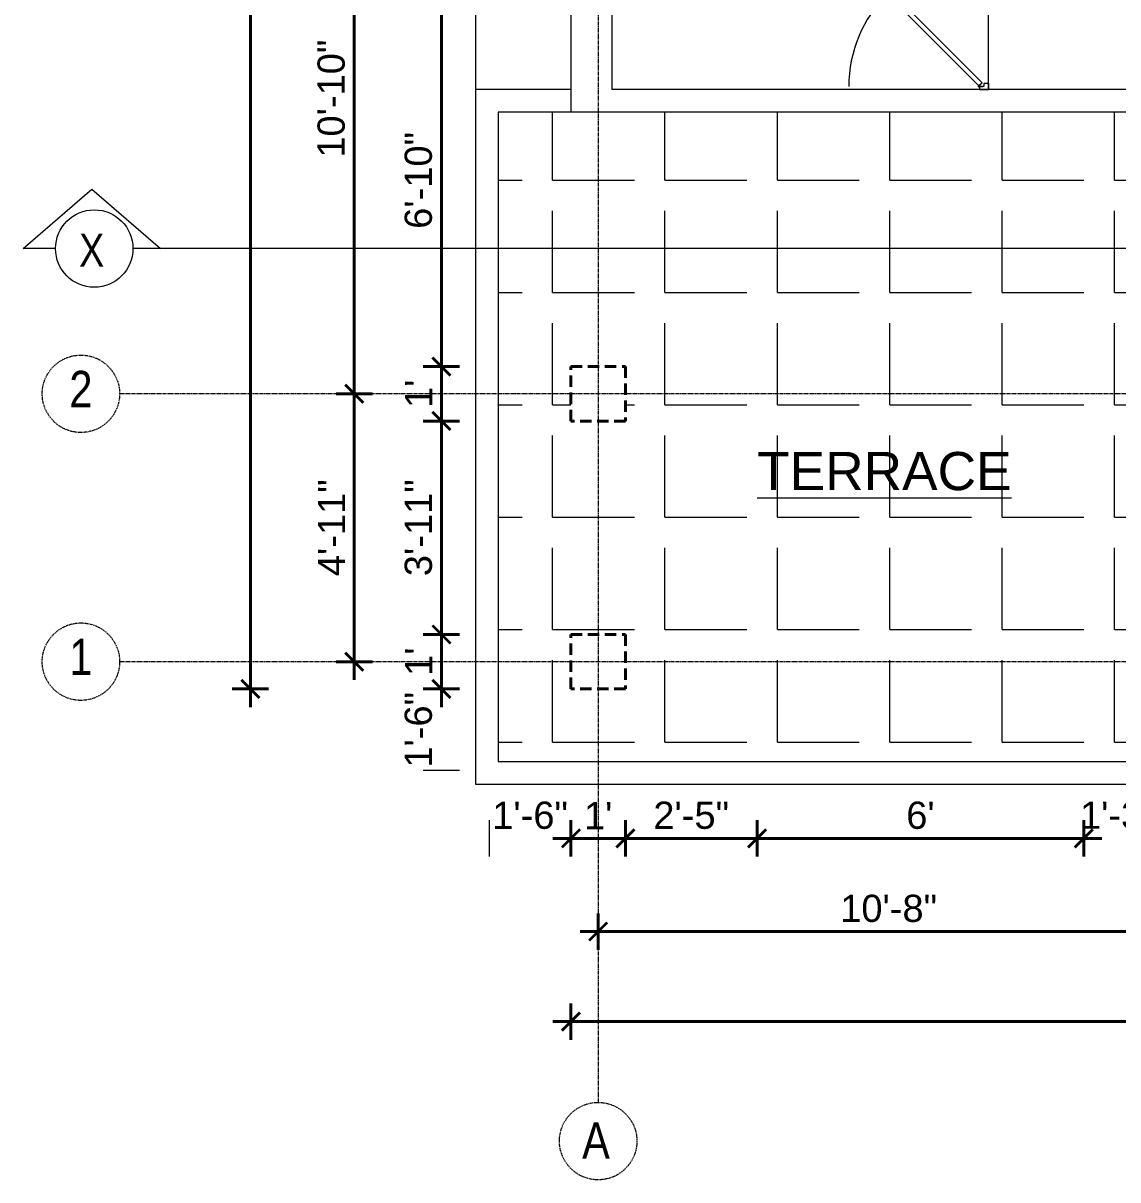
# Model space of a CAD drawing. Header units: inches. Extents: x 141029 to 166402, y -23568 to -18036.
# Drawn here: x 165889.9 to 166131.1, y -22056.2 to -21801.4 of the extents above; entities that cross this region are included whole.
import ezdxf

# ---------------------------------------------------------------- set-up
doc = ezdxf.new("R2010")
doc.units = ezdxf.units.IN
doc.header["$LTSCALE"] = 0.5
doc.header["$MEASUREMENT"] = 0
doc.header["$PDMODE"] = 66
doc.linetypes.add('CENTER', pattern=[2, 1.25, -0.25, 0.25, -0.25])
doc.linetypes.add('HIDDEN', pattern=[0.375, 0.25, -0.125])
for name, color, linetype, lineweight in [('Annotate-Lite.w', 177, 'Continuous', 9), ('Annotations-Bold.w', 177, 'Continuous', 13), ('DOOR & WIN', 1, 'Continuous', 25), ('PUERTAS', 7, 'Continuous', 9), ('TEXT', 220, 'Continuous', 9), ('wall', 1, 'Continuous', 40)]:
    doc.layers.add(name, color=color, linetype=linetype, lineweight=lineweight)
doc.styles.add('ARAIL', font='ARIALN.TTF')
doc.styles.add('gaurav', font='arial.ttf')
doc.styles.get("Standard").update_dxf_attribs({"font": 'arial.ttf'})
doc.dimstyles.new('1 by 96', dxfattribs={"dimtxt": 6, "dimasz": 4, "dimexe": 4, "dimexo": 4, "dimgap": 2, "dimtad": 1, "dimdec": 0, "dimzin": 0, "dimdsep": 46, "dimlunit": 4, "dimtxsty": 'Standard', "dimblk": 'ARCHTICK', "dimcen": 0, "dimdle": 4, "dimadec": 0, "dimazin": 0, "dimtfac": 1, "dimtdec": 0, "dimtix": 1, "dimtofl": 0, "dimtmove": 1, "dimatfit": 3, "dimldrblk": 'ARCHTICK', "dimfxl": 4, "dimfxlon": 1, "dimtolj": 1, "dimtzin": 0, "dimlwd": -1, "dimlwe": -1, "dimarcsym": 0})

# ---------------------------------------------------------------- blocks, each defined once
blk = doc.blocks.new('2ft6in')
at = {"layer": 'PUERTAS', "color": 2}
for p, q in [((0.84, 2.1), (21.02, 22.28)), ((21.71, 21.6), (1.47, 1.37)), ((18.33, 21.76), (18.31, 21.77)), ((21.71, 21.6), (21.02, 22.28)), ((21.18, 18.9), (21.2, 18.89)), ((0, 2), (0, 0)), ((0.6, 2), (0, 2)), ((1.33, 0), (0, 0)), ((0.6, 1.26), (0.6, 2.04)), ((0.67, 1.26), (0.6, 1.26)), ((0.67, 1.26), (0.67, 2.01)), ((0.67, 1), (0.67, 1.26)), ((1.33, 1), (0.67, 1)), ((1.31, 1.53), (0.79, 2.06)), ((1.36, 1.58), (0.81, 2.12)), ((1.36, 1.58), (1.31, 1.53)), ((1.47, 1.37), (1.31, 1.53)), ((1.33, 0), (1.33, 1)), ((28.67, 0), (28.67, 1)), ((28.67, 1), (29.33, 1)), ((28.67, 0), (30, 0)), ((29.33, 1), (29.33, 2)), ((29.33, 2), (30, 2)), ((30, 0), (30, 2))]:
    blk.add_line(p, q, dxfattribs=at)
at = {"layer": 'PUERTAS', "color": 8}
for p, q in [((18.81, 20.78), (18.04, 21.4)), ((18.86, 20.83), (18.08, 21.46)), ((18.95, 20.92), (18.2, 21.58)), ((18.44, 21.9), (18.31, 21.77)), ((19.07, 21.03), (18.34, 21.72)), ((18.44, 21.9), (18.56, 22.02)), ((18.58, 22.01), (18.56, 22.02)), ((19.3, 21.26), (18.61, 22)), ((19.42, 21.38), (18.75, 22.14)), ((19.51, 21.48), (18.88, 22.26)), ((18.91, 20.27), (19.19, 20.69)), ((19.55, 21.53), (18.93, 22.3)), ((19.13, 20.8), (19.03, 20.9)), ((19.15, 20.82), (19.05, 20.92)), ((19.09, 20.44), (19.25, 20.76)), ((19.19, 20.87), (19.1, 20.96)), ((19.25, 20.93), (19.16, 21.02)), ((19.28, 20.63), (19.32, 20.83)), ((19.4, 21.08), (19.31, 21.17)), ((19.47, 21.15), (19.38, 21.24)), ((19.43, 20.78), (19.4, 20.9)), ((19.51, 21.19), (19.42, 21.28)), ((19.55, 20.91), (19.43, 20.94)), ((19.53, 21.21), (19.44, 21.3)), ((19.7, 21.06), (19.51, 21.01)), ((19.89, 21.24), (19.58, 21.08)), ((20.07, 21.42), (19.64, 21.15)), ((20.67, 20.47), (20.51, 20.15)), ((20.85, 20.64), (20.57, 20.22)), ((19.69, 19.49), (20.12, 19.76)), ((19.87, 19.67), (20.18, 19.83)), ((20.06, 19.85), (20.25, 19.9)), ((20.21, 20), (20.33, 19.97)), ((20.21, 19.38), (20.83, 18.61)), ((20.23, 19.7), (20.32, 19.61)), ((20.25, 19.72), (20.34, 19.63)), ((20.25, 19.43), (20.88, 18.65)), ((20.29, 19.76), (20.38, 19.67)), ((20.33, 20.13), (20.36, 20.01)), ((20.34, 19.53), (21, 18.77)), ((20.36, 19.83), (20.45, 19.74)), ((20.48, 20.28), (20.44, 20.08)), ((20.46, 19.64), (21.14, 18.91)), ((20.5, 19.98), (20.6, 19.89)), ((20.57, 20.04), (20.66, 19.95)), ((20.61, 20.09), (20.7, 19.99)), ((20.63, 20.11), (20.72, 20.01)), ((20.69, 19.87), (21.42, 19.19)), ((20.81, 19.99), (21.56, 19.33)), ((20.9, 20.08), (21.68, 19.45)), ((20.95, 20.13), (21.72, 19.51)), ((21.32, 19.01), (21.2, 18.89)), ((21.32, 19.01), (21.44, 19.14)), ((21.43, 19.15), (21.44, 19.14)), ((0, 0), (30, 0))]:
    blk.add_line(p, q, dxfattribs=at)
at = {"layer": 'PUERTAS', "color": 1}
for p, q in [((18.06, 21.44), (18.48, 21.86)), ((18.74, 20.79), (18.06, 21.34)), ((18.08, 21.51), (18.45, 21.88)), ((18.11, 21.49), (18.08, 21.51)), ((18.82, 22.25), (18.45, 21.88)), ((18.9, 22.28), (18.48, 21.86)), ((18.84, 22.23), (18.82, 22.25)), ((18.83, 20.8), (19.18, 21.15)), ((18.84, 20.21), (19.1, 20.6)), ((18.92, 20.89), (18.93, 20.88)), ((19.54, 21.59), (18.99, 22.27)), ((19.02, 20.88), (19.24, 21.1)), ((19.12, 20.8), (19.03, 20.89)), ((19.1, 20.7), (19.11, 20.69)), ((19.1, 20.6), (19.1, 20.6)), ((19.11, 20.79), (19.33, 21.01)), ((19.54, 21.5), (19.18, 21.15)), ((19.45, 21.31), (19.24, 21.1)), ((19.55, 21.22), (19.33, 21.01)), ((19.45, 21.41), (19.45, 21.41)), ((19.54, 21.22), (19.45, 21.31)), ((19.64, 21.23), (19.64, 21.23)), ((19.74, 21.24), (19.73, 21.23)), ((20.12, 21.49), (19.74, 21.24)), ((20.22, 21.48), (20.22, 21.49)), ((20.91, 20.7), (20.66, 20.31)), ((20.91, 20.8), (20.91, 20.79)), ((18.85, 20.11), (18.84, 20.12)), ((19.53, 19.43), (19.54, 19.42)), ((19.64, 19.42), (20.02, 19.67)), ((20.02, 19.67), (20.03, 19.68)), ((20.12, 19.68), (20.12, 19.68)), ((20.21, 19.69), (20.43, 19.9)), ((20.22, 19.41), (20.57, 19.76)), ((20.22, 19.69), (20.31, 19.6)), ((20.22, 19.32), (20.76, 18.64)), ((20.31, 19.6), (20.52, 19.81)), ((20.31, 19.5), (20.31, 19.5)), ((20.65, 20.12), (20.43, 19.9)), ((20.74, 20.03), (20.52, 19.81)), ((20.93, 20.11), (20.57, 19.76)), ((20.64, 20.11), (20.73, 20.02)), ((20.66, 20.31), (20.65, 20.31)), ((20.65, 20.21), (20.65, 20.22)), ((20.84, 20.02), (20.83, 20.03)), ((20.86, 18.63), (21.28, 19.05)), ((20.91, 18.68), (20.94, 18.66)), ((20.94, 18.66), (21.31, 19.03)), ((21.02, 20.12), (21.7, 19.57)), ((21.7, 19.47), (21.28, 19.05)), ((21.67, 19.4), (21.31, 19.03)), ((21.65, 19.42), (21.67, 19.4))]:
    blk.add_line(p, q, dxfattribs=at)
at = {"layer": 'PUERTAS', "color": 2}
for radius in [0.129, 0.0627]:
    blk.add_circle((0.68, 2.14), radius, dxfattribs=at)
at = {"layer": 'PUERTAS', "color": 8}
blk.add_arc((0.68, 2.14), 28.65, 359.7285, 90.0333, dxfattribs=at)
at = {"layer": 'PUERTAS', "color": 1}
for centre, start, end in [((18.78, 20.84), 231.0764, 315), ((18.94, 22.23), 38.9236, 135), ((18.97, 20.93), 225, 315), ((19.16, 20.74), 135, 219.7428), ((19.06, 20.65), 315, 39.7428), ((19.4, 21.36), 315, 45), ((19.49, 21.55), 315, 38.9236), ((19.6, 21.18), 50.2572, 135), ((19.68, 21.28), 230.2572, 315), ((20.17, 21.44), 45, 135), ((20.87, 20.75), 315, 45), ((18.89, 20.16), 135, 225), ((19.59, 19.47), 225, 315), ((20.07, 19.63), 50.2572, 135), ((20.16, 19.73), 230.2572, 315), ((20.27, 19.36), 135, 218.9236), ((20.35, 19.55), 135, 225), ((20.7, 20.26), 135, 219.7428), ((20.6, 20.17), 315, 39.7428), ((20.78, 19.98), 45, 135), ((20.82, 18.68), 218.9236, 315), ((20.98, 20.07), 51.0764, 135), ((21.65, 19.52), 315, 51.0764)]:
    blk.add_arc(centre, 0.0667, start, end, dxfattribs=at)
blk = doc.blocks.new('*U216')
at = {"color": 3}
blk.add_blockref('2ft6in', (0, 0), dxfattribs=at)
blk = doc.blocks.new('_ArchTick')
at = {"color": 0, "linetype": 'ByBlock', "const_width": 0.15}
blk.add_lwpolyline([(-0.5, -0.5), (0.5, 0.5)], dxfattribs=at)
blk = doc.blocks.new('*D792')
at = {"layer": 'Defpoints', "color": 0, "transparency": 16777216}
for p in [(166010.6, -21795.03), (165982.07, -21877.03), (166010.6, -21877.03)]:
    blk.add_point(p, dxfattribs=at)
at = {"layer": 'wall', "color": 0, "transparency": 16777216}
for p, q in [((165982.07, -21791.03), (165982.07, -21881.03)), ((165986.07, -21795.03), (165978.07, -21795.03)), ((165986.07, -21877.03), (165978.07, -21877.03))]:
    blk.add_line(p, q, dxfattribs=at)
at = {"layer": 'wall', "color": 0, "transparency": 16777216, "xscale": 4, "yscale": 4, "zscale": 4}
for p, rotation in [((165982.07, -21795.03), 90), ((165982.07, -21877.03), 270)]:
    blk.add_blockref('_ArchTick', p, dxfattribs=dict(at, rotation=rotation))
at = {"layer": 'wall', "color": 0, "transparency": 16777216, "insert": (165977.01, -21836.03), "char_height": 6, "attachment_point": 5, "rotation": 90}
blk.add_mtext('\\A1;6\'-10"', dxfattribs=at)
blk = doc.blocks.new('*D793')
at = {"layer": 'Defpoints', "color": 0, "transparency": 16777216}
for p in [(166010.6, -21877.03), (165982.07, -21889.03), (166010.6, -21889.03)]:
    blk.add_point(p, dxfattribs=at)
at = {"layer": 'wall', "color": 0, "transparency": 16777216}
for p, q in [((165982.07, -21873.03), (165982.07, -21893.03)), ((165986.07, -21877.03), (165978.07, -21877.03)), ((165986.07, -21889.03), (165978.07, -21889.03))]:
    blk.add_line(p, q, dxfattribs=at)
at = {"layer": 'wall', "color": 0, "transparency": 16777216, "xscale": 4, "yscale": 4, "zscale": 4}
for p, rotation in [((165982.07, -21877.03), 90), ((165982.07, -21889.03), 270)]:
    blk.add_blockref('_ArchTick', p, dxfattribs=dict(at, rotation=rotation))
at = {"layer": 'wall', "color": 0, "transparency": 16777216, "insert": (165977.06, -21883.03), "char_height": 6, "attachment_point": 5, "rotation": 90}
blk.add_mtext("\\A1;1'", dxfattribs=at)
blk = doc.blocks.new('*D794')
at = {"layer": 'Defpoints', "color": 0, "transparency": 16777216}
for p in [(166010.6, -21889.03), (165982.07, -21936.03), (166010.6, -21936.03)]:
    blk.add_point(p, dxfattribs=at)
at = {"layer": 'wall', "color": 0, "transparency": 16777216}
for p, q in [((165982.07, -21885.03), (165982.07, -21940.03)), ((165986.07, -21889.03), (165978.07, -21889.03)), ((165986.07, -21936.03), (165978.07, -21936.03))]:
    blk.add_line(p, q, dxfattribs=at)
at = {"layer": 'wall', "color": 0, "transparency": 16777216, "xscale": 4, "yscale": 4, "zscale": 4}
for p, rotation in [((165982.07, -21889.03), 90), ((165982.07, -21936.03), 270)]:
    blk.add_blockref('_ArchTick', p, dxfattribs=dict(at, rotation=rotation))
at = {"layer": 'wall', "color": 0, "transparency": 16777216, "insert": (165977.01, -21912.53), "char_height": 6, "attachment_point": 5, "rotation": 90}
blk.add_mtext('\\A1;3\'-11"', dxfattribs=at)
blk = doc.blocks.new('*D795')
at = {"layer": 'Defpoints', "color": 0, "transparency": 16777216}
for p in [(166010.6, -21936.03), (165982.07, -21948.03), (166010.6, -21948.03)]:
    blk.add_point(p, dxfattribs=at)
at = {"layer": 'wall', "color": 0, "transparency": 16777216}
for p, q in [((165982.07, -21932.03), (165982.07, -21952.03)), ((165986.07, -21936.03), (165978.07, -21936.03)), ((165986.07, -21948.03), (165978.07, -21948.03))]:
    blk.add_line(p, q, dxfattribs=at)
at = {"layer": 'wall', "color": 0, "transparency": 16777216, "xscale": 4, "yscale": 4, "zscale": 4}
for p, rotation in [((165982.07, -21936.03), 90), ((165982.07, -21948.03), 270)]:
    blk.add_blockref('_ArchTick', p, dxfattribs=dict(at, rotation=rotation))
at = {"layer": 'wall', "color": 0, "transparency": 16777216, "insert": (165977.06, -21942.03), "char_height": 6, "attachment_point": 5, "rotation": 90}
blk.add_mtext("\\A1;1'", dxfattribs=at)
blk = doc.blocks.new('*D796')
at = {"layer": 'Defpoints', "color": 0, "transparency": 16777216}
for p in [(165962.86, -21883.03), (166010.6, -21883.03), (166010.6, -21942.03)]:
    blk.add_point(p, dxfattribs=at)
at = {"layer": 'wall', "color": 0, "transparency": 16777216}
for p, q in [((165962.86, -21946.03), (165962.86, -21879.03)), ((165966.86, -21883.03), (165958.86, -21883.03)), ((165966.86, -21942.03), (165958.86, -21942.03))]:
    blk.add_line(p, q, dxfattribs=at)
at = {"layer": 'wall', "color": 0, "transparency": 16777216, "xscale": 4, "yscale": 4, "zscale": 4}
for p, rotation in [((165962.86, -21883.03), 90), ((165962.86, -21942.03), 270)]:
    blk.add_blockref('_ArchTick', p, dxfattribs=dict(at, rotation=rotation))
at = {"layer": 'wall', "color": 0, "transparency": 16777216, "insert": (165957.85, -21912.53), "char_height": 6, "attachment_point": 5, "rotation": 90}
blk.add_mtext('\\A1;4\'-11"', dxfattribs=at)
blk = doc.blocks.new('*D797')
at = {"layer": 'Defpoints', "color": 0, "transparency": 16777216}
for p in [(165962.86, -21753.03), (166010.6, -21753.03), (166010.6, -21883.03)]:
    blk.add_point(p, dxfattribs=at)
at = {"layer": 'wall', "color": 0, "transparency": 16777216}
for p, q in [((165962.86, -21887.03), (165962.86, -21749.03)), ((165966.86, -21753.03), (165958.86, -21753.03)), ((165966.86, -21883.03), (165958.86, -21883.03))]:
    blk.add_line(p, q, dxfattribs=at)
at = {"layer": 'wall', "color": 0, "transparency": 16777216, "xscale": 4, "yscale": 4, "zscale": 4}
for p, rotation in [((165962.86, -21753.03), 90), ((165962.86, -21883.03), 270)]:
    blk.add_blockref('_ArchTick', p, dxfattribs=dict(at, rotation=rotation))
at = {"layer": 'wall', "color": 0, "transparency": 16777216, "insert": (165957.8, -21818.03), "char_height": 6, "attachment_point": 5, "rotation": 90}
blk.add_mtext('\\A1;10\'-10"', dxfattribs=at)
blk = doc.blocks.new('*D799')
at = {"layer": 'Defpoints', "color": 0, "transparency": 16777216}
for p in [(166010.6, -21601.03), (165939.98, -21948.03), (166010.6, -21948.03)]:
    blk.add_point(p, dxfattribs=at)
at = {"layer": 'wall', "color": 0, "transparency": 16777216}
for p, q in [((165939.98, -21597.03), (165939.98, -21952.03)), ((165943.98, -21601.03), (165935.98, -21601.03)), ((165943.98, -21948.03), (165935.98, -21948.03))]:
    blk.add_line(p, q, dxfattribs=at)
at = {"layer": 'wall', "color": 0, "transparency": 16777216, "xscale": 4, "yscale": 4, "zscale": 4}
for p, rotation in [((165939.98, -21601.03), 90), ((165939.98, -21948.03), 270)]:
    blk.add_blockref('_ArchTick', p, dxfattribs=dict(at, rotation=rotation))
at = {"layer": 'wall', "color": 0, "transparency": 16777216, "insert": (165934.92, -21774.53), "char_height": 6, "attachment_point": 5, "rotation": 90}
blk.add_mtext('\\A1;28\'-11"', dxfattribs=at)
blk = doc.blocks.new('*D811')
at = {"layer": 'Defpoints', "color": 0, "transparency": 16777216}
for p in [(166010.6, -21948.03), (166022.6, -21948.03), (166022.6, -21980.95)]:
    blk.add_point(p, dxfattribs=at)
at = {"layer": 'wall', "color": 0, "transparency": 16777216}
for p, q in [((166010.6, -21976.95), (166010.6, -21984.95)), ((166022.6, -21976.95), (166022.6, -21984.95)), ((166006.6, -21980.95), (166026.6, -21980.95))]:
    blk.add_line(p, q, dxfattribs=at)
at = {"layer": 'wall', "color": 0, "transparency": 16777216, "xscale": 4, "yscale": 4, "zscale": 4, "rotation": 180}
blk.add_blockref('_ArchTick', (166010.6, -21980.95), dxfattribs=at)
at = {"layer": 'wall', "color": 0, "transparency": 16777216, "xscale": 4, "yscale": 4, "zscale": 4}
blk.add_blockref('_ArchTick', (166022.6, -21980.95), dxfattribs=at)
at = {"layer": 'wall', "color": 0, "transparency": 16777216, "insert": (166016.6, -21975.94), "char_height": 6, "attachment_point": 5}
blk.add_mtext("\\A1;1'", dxfattribs=at)
blk = doc.blocks.new('*D812')
at = {"layer": 'Defpoints', "color": 0, "transparency": 16777216}
for p in [(166022.6, -21948.03), (166051.6, -21948.03), (166051.6, -21980.95)]:
    blk.add_point(p, dxfattribs=at)
at = {"layer": 'wall', "color": 0, "transparency": 16777216}
for p, q in [((166022.6, -21976.95), (166022.6, -21984.95)), ((166051.6, -21976.95), (166051.6, -21984.95)), ((166018.6, -21980.95), (166055.6, -21980.95))]:
    blk.add_line(p, q, dxfattribs=at)
at = {"layer": 'wall', "color": 0, "transparency": 16777216, "xscale": 4, "yscale": 4, "zscale": 4, "rotation": 180}
blk.add_blockref('_ArchTick', (166022.6, -21980.95), dxfattribs=at)
at = {"layer": 'wall', "color": 0, "transparency": 16777216, "xscale": 4, "yscale": 4, "zscale": 4}
blk.add_blockref('_ArchTick', (166051.6, -21980.95), dxfattribs=at)
at = {"layer": 'wall', "color": 0, "transparency": 16777216, "insert": (166037.1, -21975.89), "char_height": 6, "attachment_point": 5}
blk.add_mtext('\\A1;2\'-5"', dxfattribs=at)
blk = doc.blocks.new('*D813')
at = {"layer": 'Defpoints', "color": 0, "transparency": 16777216}
for p in [(166051.6, -21948.03), (166123.6, -21948.03), (166123.6, -21980.95)]:
    blk.add_point(p, dxfattribs=at)
at = {"layer": 'wall', "color": 0, "transparency": 16777216}
for p, q in [((166051.6, -21976.95), (166051.6, -21984.95)), ((166123.6, -21976.95), (166123.6, -21984.95)), ((166047.6, -21980.95), (166127.6, -21980.95))]:
    blk.add_line(p, q, dxfattribs=at)
at = {"layer": 'wall', "color": 0, "transparency": 16777216, "xscale": 4, "yscale": 4, "zscale": 4, "rotation": 180}
blk.add_blockref('_ArchTick', (166051.6, -21980.95), dxfattribs=at)
at = {"layer": 'wall', "color": 0, "transparency": 16777216, "xscale": 4, "yscale": 4, "zscale": 4}
blk.add_blockref('_ArchTick', (166123.6, -21980.95), dxfattribs=at)
at = {"layer": 'wall', "color": 0, "transparency": 16777216, "insert": (166087.6, -21975.89), "char_height": 6, "attachment_point": 5}
blk.add_mtext("\\A1;6'", dxfattribs=at)
blk = doc.blocks.new('*D814')
at = {"layer": 'Defpoints', "color": 0, "transparency": 16777216}
for p in [(166123.6, -21948.03), (166138.6, -21948.03), (166138.6, -21980.95)]:
    blk.add_point(p, dxfattribs=at)
at = {"layer": 'wall', "color": 0, "transparency": 16777216}
for p, q in [((166123.6, -21976.95), (166123.6, -21984.95)), ((166138.6, -21976.95), (166138.6, -21984.95))]:
    blk.add_line(p, q, dxfattribs=at)
at = {"layer": 'wall', "color": 0, "transparency": 16777216, "insert": (166131.1, -21975.88), "char_height": 6, "attachment_point": 5}
blk.add_mtext('\\A1;1\'-3"', dxfattribs=at)
blk = doc.blocks.new('*D817')
at = {"layer": 'Defpoints', "color": 0, "transparency": 16777216}
for p in [(166016.6, -21948.03), (166144.6, -21948.03), (166144.6, -22001.47)]:
    blk.add_point(p, dxfattribs=at)
at = {"layer": 'wall', "color": 0, "transparency": 16777216}
for p, q in [((166016.6, -21997.47), (166016.6, -22005.47)), ((166144.6, -21997.47), (166144.6, -22005.47)), ((166012.6, -22001.47), (166148.6, -22001.47))]:
    blk.add_line(p, q, dxfattribs=at)
at = {"layer": 'wall', "color": 0, "transparency": 16777216, "xscale": 4, "yscale": 4, "zscale": 4, "rotation": 180}
blk.add_blockref('_ArchTick', (166016.6, -22001.47), dxfattribs=at)
at = {"layer": 'wall', "color": 0, "transparency": 16777216, "xscale": 4, "yscale": 4, "zscale": 4}
blk.add_blockref('_ArchTick', (166144.6, -22001.47), dxfattribs=at)
at = {"layer": 'wall', "color": 0, "transparency": 16777216, "insert": (166080.6, -21996.4), "char_height": 6, "attachment_point": 5}
blk.add_mtext('\\A1;10\'-8"', dxfattribs=at)
blk = doc.blocks.new('*D819')
at = {"layer": 'Defpoints', "color": 0, "transparency": 16777216}
for p in [(166278.6, -21889.03), (166010.6, -21948.03), (166278.6, -22021.3)]:
    blk.add_point(p, dxfattribs=at)
at = {"layer": 'wall', "color": 0, "transparency": 16777216}
for p, q in [((166010.6, -22017.3), (166010.6, -22025.3)), ((166278.6, -22017.3), (166278.6, -22025.3)), ((166006.6, -22021.3), (166282.6, -22021.3))]:
    blk.add_line(p, q, dxfattribs=at)
at = {"layer": 'wall', "color": 0, "transparency": 16777216, "xscale": 4, "yscale": 4, "zscale": 4, "rotation": 180}
blk.add_blockref('_ArchTick', (166010.6, -22021.3), dxfattribs=at)
at = {"layer": 'wall', "color": 0, "transparency": 16777216, "xscale": 4, "yscale": 4, "zscale": 4}
blk.add_blockref('_ArchTick', (166278.6, -22021.3), dxfattribs=at)
at = {"layer": 'wall', "color": 0, "transparency": 16777216, "insert": (166144.6, -22016.28), "char_height": 6, "attachment_point": 5}
blk.add_mtext('\\A1;22\'-4"', dxfattribs=at)
blk = doc.blocks.new('*D822')
at = {"layer": 'Annotate-Lite.w', "color": 0, "transparency": 16777216}
for p, q in [((165992.6, -21976.95), (165992.6, -21984.95)), ((166010.6, -21976.95), (166010.6, -21984.95))]:
    blk.add_line(p, q, dxfattribs=at)
at = {"layer": 'Defpoints', "color": 0, "transparency": 16777216}
for p in [(166010.6, -21948.03), (165992.6, -21966.03), (165992.6, -21980.95)]:
    blk.add_point(p, dxfattribs=at)
at = {"layer": 'Annotate-Lite.w', "color": 0, "transparency": 16777216, "insert": (166001.6, -21975.89), "char_height": 6, "attachment_point": 5}
blk.add_mtext('\\A1;1\'-6"', dxfattribs=at)
blk = doc.blocks.new('*D823')
at = {"layer": 'Annotate-Lite.w', "color": 0, "transparency": 16777216}
for p, q in [((165986.07, -21948.03), (165978.07, -21948.03)), ((165986.07, -21966.03), (165978.07, -21966.03))]:
    blk.add_line(p, q, dxfattribs=at)
at = {"layer": 'Defpoints', "color": 0, "transparency": 16777216}
for p in [(166010.6, -21948.03), (165982.07, -21966.03), (165992.6, -21966.03)]:
    blk.add_point(p, dxfattribs=at)
at = {"layer": 'Annotate-Lite.w', "color": 0, "transparency": 16777216, "insert": (165977.01, -21957.03), "char_height": 6, "attachment_point": 5, "rotation": 90}
blk.add_mtext('\\A1;1\'-6"', dxfattribs=at)

msp = doc.modelspace()

# ---------------------------------------------------------------- hatches: boundary and pattern name
at = {"layer": 'Annotations-Bold.w', "linetype": 'CENTER', "ltscale": 0.3}
h = msp.add_hatch(dxfattribs=at)
h.set_pattern_fill('ANGLE', color=0, scale=90, style=0)
h.set_pattern_definition([(0, (14858.307, -204.49), (0, 24.75), [18, -6.75]), (90, (14858.307, -204.49), (-24.75, 2e-15), [18, -6.75])])
h.paths.add_polyline_path([(166138.6, -21889.03), (166138.6, -21877.03), (166145.6, -21877.03), (166145.6, -21875.43), (166145.6, -21841.03), (166145.6, -21821.03), (166010.6, -21821.03), (165994.6, -21821.03), (165994.6, -21964.03), (166184.6, -21964.03), (166184.6, -21923.03), (166273.6, -21923.03), (166273.6, -21889.03), (166266.6, -21889.03), (166241.6, -21889.03), (166205.6, -21889.03), (166150.6, -21889.03)])
h.paths.add_polyline_path([(166138.6, -21936.03), (166150.6, -21936.03), (166150.6, -21948.03), (166138.6, -21948.03)], flags=16)
h.paths.add_polyline_path([(166022.6, -21889.03), (166010.6, -21889.03), (166010.6, -21877.03), (166022.6, -21877.03)], flags=16)
h.paths.add_polyline_path([(166022.6, -21936.03), (166022.6, -21948.03), (166010.6, -21948.03), (166010.6, -21936.03)], flags=16)
h.paths.add_polyline_path([(166049.69, -21908.98), (166109.96, -21908.98), (166109.96, -21891.67), (166049.69, -21891.67)], flags=24)

# ---------------------------------------------------------------- linework, layer by layer
at = {"layer": 'Annotate-Lite.w', "color": 1}
for p, q in [((165989.6, -21601.03), (165989.6, -21969.03)), ((166010.6, -21795.03), (166010.6, -21821.03)), ((166019.6, -21795.03), (166019.6, -21816.03)), ((166010.6, -21816.03), (165989.6, -21816.03)), ((166145.6, -21816.03), (166019.6, -21816.03)), ((165994.6, -21821.03), (165994.6, -21964.03)), ((166010.6, -21821.03), (165994.6, -21821.03)), ((166145.6, -21821.03), (166010.6, -21821.03)), ((165994.6, -21964.03), (166184.6, -21964.03)), ((165989.6, -21969.03), (166138.6, -21969.03)), ((165989.6, -21969.03), (166189.6, -21969.03))]:
    msp.add_line(p, q, dxfattribs=at)
at = {"layer": 'Annotations-Bold.w', "color": 0, "linetype": 'CENTER', "ltscale": 0.3}
for p, q in [((166016.6, -21536.85), (166016.6, -22039.09)), ((166375.6, -21883.03), (165911.17, -21883.03)), ((166375.6, -21942.03), (165911.17, -21942.03))]:
    msp.add_line(p, q, dxfattribs=at)
for centre in [(165902.64, -21883.03), (165902.64, -21942.03), (166016.6, -22047.62)]:
    msp.add_circle(centre, 8.53, dxfattribs=at)
at = {"layer": 'TEXT'}
for points in [[(165897.04, -21851.05), (165889.9, -21851.05), (165905.05, -21837.97), (165920.19, -21851.05)], [(166183.42, -21851.05), (165914.11, -21851.05)]]:
    msp.add_lwpolyline(points, dxfattribs=at)
msp.add_circle((165905.58, -21851.05), 8.53, dxfattribs=at)
at = {"layer": 'wall', "linetype": 'HIDDEN', "ltscale": 20}
for points in [[(166010.6, -21877.03), (166022.6, -21877.03), (166022.6, -21889.03), (166010.6, -21889.03)], [(166010.6, -21936.03), (166022.6, -21936.03), (166022.6, -21948.03), (166010.6, -21948.03)]]:
    msp.add_lwpolyline(points, close=True, dxfattribs=at)

# ---------------------------------------------------------------- block references
at = {"layer": 'DOOR & WIN', "rotation": 90}
msp.add_blockref('*U216', (166102.6, -21816.03), dxfattribs=at)

# ---------------------------------------------------------------- texts
at = {"layer": 'Annotations-Bold.w', "color": 0, "linetype": 'CENTER', "ltscale": 0.3, "char_height": 8, "attachment_point": 1, "style": 'ARAIL'}
for s, insert in [('2', (165900.09, -21877.98)), ('1', (165900.09, -21936.98)), ('A', (166013.06, -22043.49))]:
    msp.add_mtext_dynamic_manual_height_columns(s, width=6.5393, gutter_width=100, heights=[0], dxfattribs=dict(at, insert=insert))
at = {"layer": 'Annotations-Bold.w', "color": 0, "linetype": 'CENTER', "ltscale": 0.3, "insert": (166079.65, -21895.85), "char_height": 8.4, "width": 77.2712, "attachment_point": 2, "style": 'gaurav'}
msp.add_mtext('{\\LTERRACE}', dxfattribs=at)
at = {"layer": 'TEXT', "insert": (165902.26, -21855), "char_height": 7.2, "attachment_point": 7, "style": 'ARAIL'}
msp.add_mtext_dynamic_manual_height_columns('X', width=125.4648, gutter_width=90, heights=[0], dxfattribs=at)

# ---------------------------------------------------------------- dimensions: what is measured, and where the dimension line sits
at = {"layer": 'Annotate-Lite.w', "color": 1}
dim = msp.add_linear_dim(base=(165982.07, -21966.03), p1=(166010.6, -21948.03), p2=(165992.6, -21966.03), angle=90, dimstyle='1 by 96', dxfattribs=at)
dim.commit()
dim.dimension.update_dxf_attribs({"geometry": '*D823', "text_midpoint": (165977.01, -21957.03)})
dim = msp.add_linear_dim(base=(165992.6, -21980.95), p1=(166010.6, -21948.03), p2=(165992.6, -21966.03), dimstyle='1 by 96', dxfattribs=at)
dim.commit()
dim.dimension.update_dxf_attribs({"geometry": '*D822', "text_midpoint": (166001.6, -21975.89)})
at = {"layer": 'wall'}
for base, p1, p2, picture, middle in [((165939.98, -21948.03), (166010.6, -21601.03), (166010.6, -21948.03), '*D799', (165934.92, -21774.53)), ((165962.86, -21753.03), (166010.6, -21883.03), (166010.6, -21753.03), '*D797', (165957.8, -21818.03)), ((165982.07, -21877.03), (166010.6, -21795.03), (166010.6, -21877.03), '*D792', (165977.01, -21836.03)), ((165982.07, -21889.03), (166010.6, -21877.03), (166010.6, -21889.03), '*D793', (165977.06, -21883.03)), ((165962.86, -21883.03), (166010.6, -21942.03), (166010.6, -21883.03), '*D796', (165957.85, -21912.53)), ((165982.07, -21936.03), (166010.6, -21889.03), (166010.6, -21936.03), '*D794', (165977.01, -21912.53)), ((165982.07, -21948.03), (166010.6, -21936.03), (166010.6, -21948.03), '*D795', (165977.06, -21942.03))]:
    dim = msp.add_linear_dim(base=base, p1=p1, p2=p2, angle=90, dimstyle='1 by 96', dxfattribs=at)
    dim.commit()
    dim.dimension.update_dxf_attribs({"geometry": picture, "text_midpoint": middle})
for base, p1, p2, picture, middle in [((166278.6, -22021.3), (166010.6, -21948.03), (166278.6, -21889.03), '*D819', (166144.6, -22016.28)), ((166022.6, -21980.95), (166010.6, -21948.03), (166022.6, -21948.03), '*D811', (166016.6, -21975.94)), ((166144.6, -22001.47), (166016.6, -21948.03), (166144.6, -21948.03), '*D817', (166080.6, -21996.4)), ((166051.6, -21980.95), (166022.6, -21948.03), (166051.6, -21948.03), '*D812', (166037.1, -21975.89)), ((166123.6, -21980.95), (166051.6, -21948.03), (166123.6, -21948.03), '*D813', (166087.6, -21975.89)), ((166138.6, -21980.95), (166123.6, -21948.03), (166138.6, -21948.03), '*D814', (166131.1, -21975.88))]:
    dim = msp.add_linear_dim(base=base, p1=p1, p2=p2, dimstyle='1 by 96', dxfattribs=at)
    dim.commit()
    dim.dimension.update_dxf_attribs({"geometry": picture, "text_midpoint": middle})

doc.saveas('drawing.dxf')
